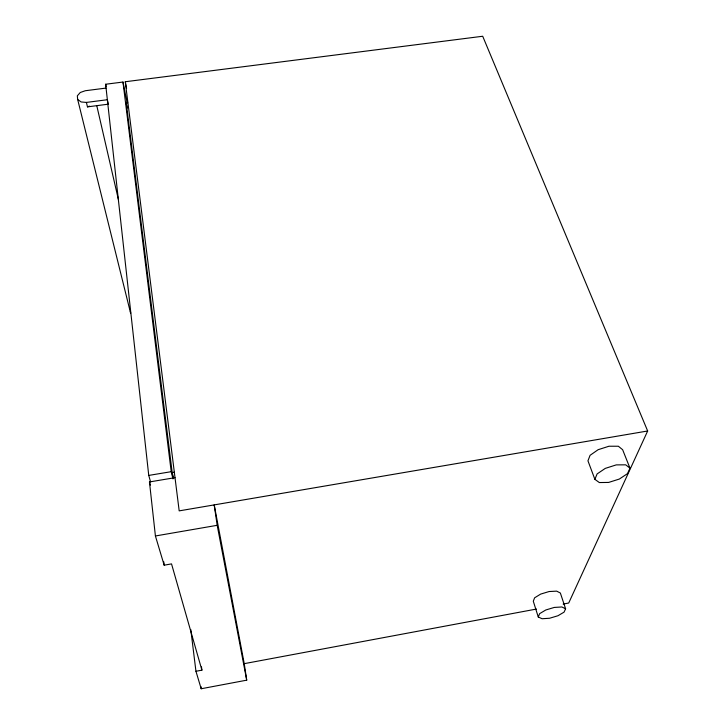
<?xml version="1.0" encoding="UTF-8"?>
<svg xmlns="http://www.w3.org/2000/svg" width="725" height="725" viewBox="0 0 725 725"><rect width="100%" height="100%" fill="white"/><g stroke="black" fill="none" stroke-linecap="round" stroke-linejoin="round"><path stroke-width="1.09" d="M538.267 616.993L539.636 613.658L545.753 609.997L554.281 607.432L561.884 606.979L565.6 608.792L564.059 612.145L557.942 615.752L549.577 618.253L542.082 618.733L538.267 616.993L533.292 601.215L534.624 597.808L540.66 594.101L549.106 591.537L556.655 591.138L560.362 593.023L565.6 608.792M594.881 479.334L597.11 473.923L605.275 468.386L616.259 464.888L625.729 464.834L629.989 468.205L627.497 473.633L619.34 479.053L608.628 482.433L599.321 482.551L594.881 479.334L587.948 460.81L590.087 455.309L598.116 449.708L608.973 446.228L618.362 446.237L622.63 449.708L629.989 468.205M647.661 430.985L179.184 510.871L125.28 81.744L482.705 36.25L647.661 430.985L568.708 603.028L563.153 604.061M106.077 88.078L85.305 90.734L80.267 92.492L77.339 95.818L77.657 99.434L81.118 101.962L86.402 102.424L87.471 106.874L89.483 106.158M190.775 629.481L195.949 671.278L201.188 688.75L246.718 680.168L244.234 663.656L214.201 504.899L217.192 525.308L246.718 680.168M195.949 671.278L201.903 670.163L201.477 666.873M243.917 663.719L536.455 609.054M175.015 477.666L149.459 481.944L155.413 535.974L164.167 565.192L171.535 563.896L201.903 670.163M155.413 535.974L217.192 525.308M127.192 103.113L122.978 82.043L105.651 84.245L148.743 475.419L171.209 471.685L172.985 478.908M174.154 472.183L172.188 472.51L173.529 477.993M86.402 102.424L107.354 99.724L108.333 104.173L87.471 106.874M172.849 477.838L126.186 102.452L127.727 102.252M149.459 481.944L150.365 485.143M148.743 475.419L150.583 481.944M77.657 99.434L130.636 313.291L130.391 311.07M96.815 105.85L118.383 199.457M105.651 84.245L106.131 86.447M126.186 102.452L127.301 107.998M125.28 81.744L126.594 88.405M200.907 686.502L201.188 688.75M122.978 82.043L171.209 471.685M163.787 561.848L164.167 565.192"/></g></svg>
